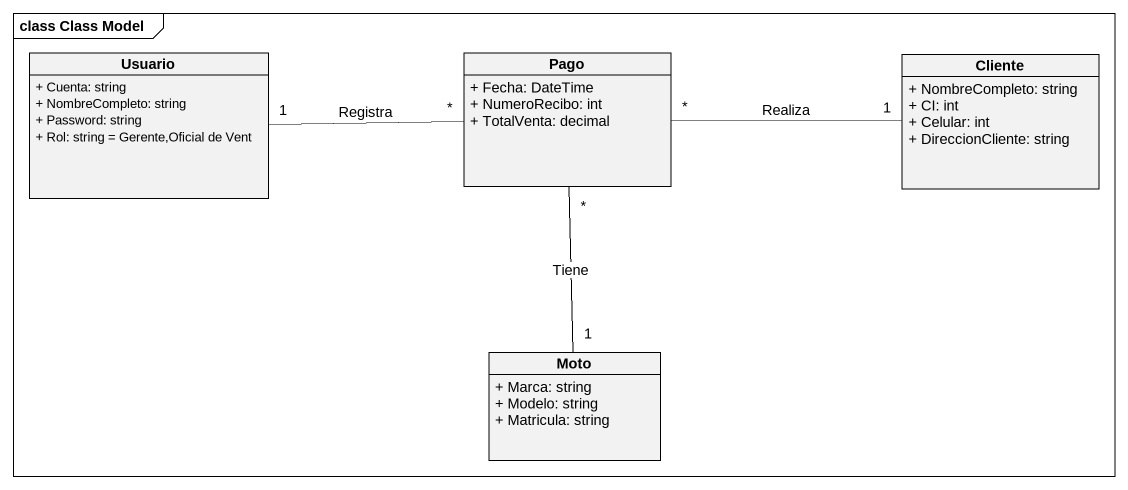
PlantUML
@startuml
mainframe class Class Model
hide circle
hide empty members
skinparam classAttributeIconSize 0
class Usuario {
  + Cuenta: string
  + NombreCompleto: string
  + Password: string
  + Rol: string = Gerente,Oficial de Vent
}
class Pago {
  + Fecha: DateTime
  + NumeroRecibo: int
  + TotalVenta: decimal
}
class Cliente {
  + NombreCompleto: string
  + CI: int
  + Celular: int
  + DireccionCliente: string
}
class Moto {
  + Marca: string
  + Modelo: string
  + Matricula: string
}
Usuario "1" -right- "*" Pago : Registra
Cliente "1" -left- "*" Pago : Realiza
Moto "1" -up- "*" Pago : Tiene
@enduml
